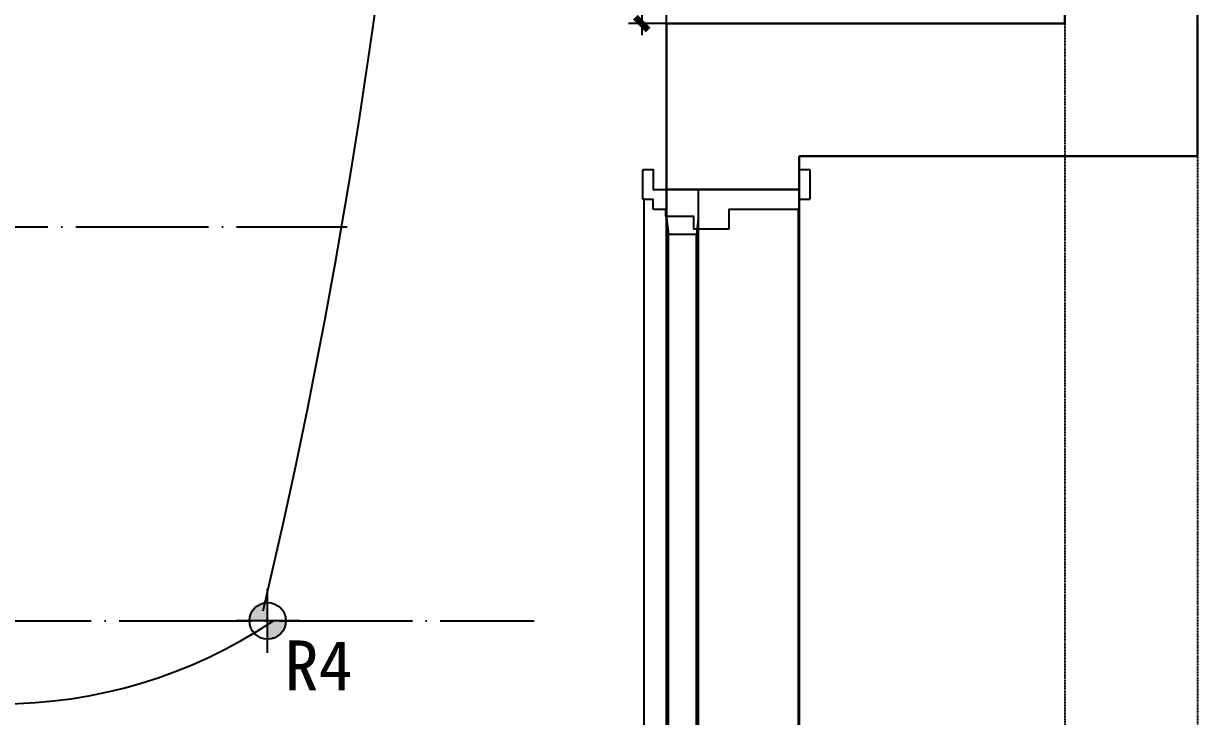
# Model space of a CAD drawing. Extents: x 11992 to 29481, y -6727 to 6811.
# Drawn here: x 24031 to 25800, y -314 to 731 of the extents above; entities that cross this region are included whole.
import ezdxf

# ---------------------------------------------------------------- set-up
doc = ezdxf.new("R2010")
doc.units = 0
doc.header["$MEASUREMENT"] = 0
doc.linetypes.add('DASHED', pattern=[19.049999999999997, 12.7, -6.349999999999999])
doc.linetypes.add('DOTE', pattern=[2.4200000000000004, 2, -0.2, 0.02, -0.2])
doc.layers.get('0').update_dxf_attribs({"color": 8, "linetype": 'CONTINUOUS'})
doc.layers.get('Defpoints').update_dxf_attribs({"color": 8, "linetype": 'CONTINUOUS'})
for name, color, linetype in [('DQ-BEAM-DASH', 8, 'DASHED'), ('FF-DOOR【门套】', 8, 'CONTINUOUS'), ('RC-FIN', 8, 'CONTINUOUS'), ('WALL', 8, 'CONTINUOUS'), ('zoylight 2射灯', 1, 'CONTINUOUS'), ('zoylight 3编号', 7, 'CONTINUOUS'), ('zoylight 4标注', 9, 'CONTINUOUS'), ('zoylight 5回路', 4, 'CONTINUOUS')]:
    doc.layers.add(name, color=color, linetype=linetype)
doc.styles.add('CCD-DIM', font='archs.shx', dxfattribs={"width": 0.8})
doc.styles.add('TFB MS 3mm at 1 to 25', font='arial.ttf', dxfattribs={"height": 75})
doc.dimstyles.new('zoylight_DIM_40', dxfattribs={"dimscale": 40, "dimtxt": 1.9, "dimasz": 0.4, "dimexe": 0.5, "dimexo": 0.5, "dimgap": 0.5, "dimtad": 1, "dimdec": 0, "dimrnd": 5, "dimzin": 12, "dimdsep": 46, "dimtxsty": 'CCD-DIM', "dimblk": 'CCD_Dimension_Tick', "dimcen": 0.125, "dimclrd": 44, "dimclre": 44, "dimclrt": 50, "dimadec": 0, "dimazin": 0, "dimtfac": 1, "dimtdec": 0, "dimtmove": 2, "dimatfit": 3, "dimldrblk": 'CCD_Leader_Dot', "dimfxl": 0, "dimtvp": 1, "dimtolj": 1, "dimtzin": 0, "dimarcsym": 0})

# ---------------------------------------------------------------- blocks, each defined once
blk = doc.blocks.new('MB-B')
at = {"layer": 'DQ-BEAM-DASH', "ltscale": 0.01}
for p, q in [((-4499.999999787658, 5399.927814363327), (-4499.999999789987, 5100.000000642205)), ((-4299.999999787658, 5399.927814363327), (-4299.999999789987, 5100.000000642205)), ((-4499.987626866321, 5099.969938267001), (-4499.999999798369, 3400.000004175992)), ((-4299.999999789987, 5100.000000642205), (-4299.999999798369, 3400.000004175992))]:
    blk.add_line(p, q, dxfattribs=at)
blk = doc.blocks.new('CCD_Dimension_Tick')
at = {"color": 0, "linetype": 'ByBlock'}
for p, q in [((-1.090578334744293, -5.684341886080801e-14), (5.684341886080801e-14, -5.684341886080801e-14)), ((5.684341886080801e-14, -5.684341886080801e-14), (1.090578334744293, -5.684341886080801e-14))]:
    blk.add_line(p, q, dxfattribs=at)
at = {"color": 0, "linetype": 'Continuous', "const_width": 0.6075}
blk.add_lwpolyline([(-0.6103907792976315, -0.6103907792977168), (0.610390779297802, 0.6103907792976884)], dxfattribs=at)
blk = doc.blocks.new('*D46')
at = {"layer": 'Defpoints', "color": 0, "linetype": 'Continuous'}
for p in [(25047.85663857795, 1126.355610978841), (24962.25412722147, 730.4744907945394), (25047.85663860384, 730.4744907945394)]:
    blk.add_point(p, dxfattribs=at)
at = {"layer": 'zoylight 4标注', "color": 44, "lineweight": -2}
for p, q in [((25027.85663857795, 1126.355610978841), (24942.25412722147, 1126.355610978841)), ((24962.25412722147, 1110.355610978841), (24962.25412722147, 746.4744907945394))]:
    blk.add_line(p, q, dxfattribs=at)
at = {"layer": 'zoylight 4标注', "color": 44, "linetype": 'Continuous', "lineweight": -2}
blk.add_line((25027.85663860384, 730.4744907945394), (24942.25412722147, 730.4744907945394), dxfattribs=at)
at = {"layer": 'zoylight 4标注', "color": 44, "linetype": 'Continuous', "lineweight": -2, "xscale": 16, "yscale": 16, "zscale": 16}
for p, rotation in [((24962.25412722147, 1126.355610978841), 90), ((24962.25412722147, 730.4744907945394), 270)]:
    blk.add_blockref('CCD_Dimension_Tick', p, dxfattribs=dict(at, rotation=rotation))
at = {"layer": 'zoylight 4标注', "color": 50, "linetype": 'Continuous', "insert": (24904.25412722146, 928.415050886683), "char_height": 76, "attachment_point": 5, "rotation": 90, "style": 'CCD-DIM'}
blk.add_mtext('\\A1;395', dxfattribs=at)
blk = doc.blocks.new('CCD_Leader_Dot')
at = {"color": 0, "linetype": 'ByBlock'}
blk.add_line((-5, 0), (-10, 0), dxfattribs=at)
at = {"color": 0, "linetype": 'ByBlock', "const_width": 5}
blk.add_lwpolyline([(-2.5, 0, 1), (2.5, 0, 1)], format="xyb", close=True, dxfattribs=at)
blk = doc.blocks.new('嵌入式射灯55')
at = {"layer": 'zoylight 2射灯'}
h = blk.add_hatch(color=256, dxfattribs=at)
h.dxf.hatch_style = 1
h.paths.add_polyline_path([(0, 0), (0, 27.5, 0.4142135623730951), (-27.5, 0)])
h.paths.add_polyline_path([(0, -27.5, 0.414213562373095), (27.5, 0), (0, 0)])
for p, q in [((0, -48.125), (0, 48.125)), ((48.125, 0), (-48.125, 0))]:
    blk.add_line(p, q, dxfattribs=at)
blk.add_circle((0, 0), 27.5, dxfattribs=at)

msp = doc.modelspace()

# ---------------------------------------------------------------- linework, layer by layer
for p, q in [((24999.61639189693, -619.4051816751294, -40.42630315241468), (24999.61639189693, 3630.597721543797, -40.42654157114225)), ((25599.61714747029, 3630.597721543797, 559.5742140022154), (25599.61714747029, 730.5754332086868, 559.5744524209423)), ((25599.61714747029, 3630.597721543797, 329.5735746849606), (25599.61714747029, 730.5754332086868, 329.5738131036885)), ((25599.61762430774, 730.5260805320415, -2440.42805884635), (25599.61762430774, 3630.597721543797, -2440.428282363907)), ((25599.61762430774, 730.5755524180511, 559.5739755834867), (25599.61762430774, 3630.597721543797, 559.5737371647591)), ((25599.61762430774, 3630.597721543797, -2440.428148253372), (25599.61762430774, 730.5755524180511, -2440.427924735815)), ((25599.61762430774, 3630.597721543797, -2440.428148253372), (25599.61762430774, 730.5755524180511, -2440.427924735815)), ((25599.61762430774, 3630.597721543797, -2640.428083733802), (25599.61762430774, 730.5755524180511, -2640.427864788203)), ((24999.61639189693, -969.4057366685611, 559.5744524209423), (24999.61639189693, 730.5754332086868, 559.5744524209423)), ((24999.61639189693, 730.5754332086868, 559.5744524209423), (25599.61714747029, 730.5754332086868, 559.5744524209423)), ((24999.61639189693, -969.4057515697311, 329.5738131036885), (24999.61639189693, 730.5754332086868, 329.5738131036885)), ((24999.61639189693, 730.5754332086868, 329.5738131036885), (25599.61714747029, 730.5754332086868, 329.5738131036885)), ((24999.61639189693, 730.5754332086868, 559.5744524209423), (24999.61639189693, 730.5754332086868, 329.5738131036885)), ((24999.61734557185, 730.5756716274149, -2440.42805884635), (25599.61762430774, 730.5260805320415, -2440.42805884635)), ((24999.61734557185, 730.5756716274149, -2440.42805884635), (24999.61734557185, 730.5260805320415, -2440.42805884635)), ((24999.61734557185, 730.5755524180511, 559.5739755834867), (25599.61762430774, 730.5755524180511, 559.5739755834867)), ((24999.61734557185, -969.405647261538, 559.5739755834867), (24999.61734557185, 730.5755524180511, 559.5739755834867)), ((25599.61762430774, 730.5755524180511, -2440.427924735815), (24999.61734557185, 730.5755524180511, -2440.427924735815)), ((24999.61734557185, 730.5755524180511, -2440.427924735815), (24999.61734557185, -969.405647261538, -2440.427805526451)), ((24999.61734557185, 730.5755524180511, 559.5739755834867), (24999.61734557185, 730.5755524180511, -2440.427924735815)), ((24999.61734557185, 730.5755524180511, -2440.427924735815), (24999.61734557185, 480.5951852960414, -2440.427909834645)), ((25599.61762430774, 730.5755524180511, -2440.427924735815), (24999.61734557185, 730.5755524180511, -2440.427924735815)), ((24999.61734557185, 730.5755524180511, -2440.427924735815), (24999.61734557185, -969.405647261538, -2440.427805526451)), ((25599.61762430774, 730.5755524180511, -2640.427864788203), (24999.61734557185, 730.5755524180511, -2640.427864788203)), ((24999.61734557185, 730.5755524180511, -2640.427864788203), (24999.61734557185, -969.4056621627083, -2640.42773644319)), ((24999.61734557185, 730.5755524180511, -2440.427924735815), (24999.61734557185, 730.5755524180511, -2640.427864788203)), ((24999.61734557185, -969.405125720571, -2440.427939636986), (24999.61734557185, 730.5260805320415, -2440.42805884635)), ((25599.61714747029, 730.5754332086868, 559.5744524209423), (25599.61714747029, 730.5754332086868, 329.5738131036885)), ((25599.61762430774, 730.5755524180511, 559.5739755834867), (25599.61762430774, 730.5755524180511, -2440.427924735815)), ((25599.61762430774, 730.5755524180511, -2440.427924735815), (25599.61762430774, 730.5755524180511, -2640.427864788203)), ((25799.61755827389, 530.5157753512356, -2440.427909834645), (25199.61727953799, 530.555352860043, -2440.427909834645)), ((25199.61727953799, -1169.405938855778, -2440.427790625281), (25199.61727953799, 530.555352860043, -2440.427909834645)), ((25199.61727953799, 530.5552336506793, 559.5739755834867), (25199.61727953799, 530.555352860043, -2440.427909834645)), ((25199.61727953799, 530.555352860043, -2440.427909834645), (25199.61727953799, 480.5951852960414, -2440.427909834645)), ((25799.61755827389, 530.5157753512356, -2440.427909834645), (25199.61727953799, 530.555352860043, -2440.427909834645)), ((25199.61727953799, -1169.405938855778, -2440.427790625281), (25199.61727953799, 530.555352860043, -2440.427909834645)), ((25799.61755827389, 530.5157753512356, -2640.427849684108), (25199.61727953799, 530.555352860043, -2640.427849687097)), ((25199.61727953799, -1169.405938855778, -2640.427721343586), (25199.61727953799, 530.555352860043, -2640.427849687097)), ((25199.61727953799, 530.555352860043, -2440.427909834645), (25199.61727953799, 530.555352860043, -2640.427849687097)), ((25199.61727953799, 530.5552336506793, 559.5739755834867), (25799.61755827389, 530.5156561418717, 559.5739755834867)), ((25199.61727953799, -1169.405938855778, 559.5739755834867), (25199.61727953799, 530.5552336506793, 559.5739755834867)), ((25799.61755827389, 530.5156561418717, 559.5739755834867), (25799.61755827389, 530.5157753512356, -2440.427909834645)), ((25799.61755827389, 530.5157753512356, -2440.427909834645), (25799.61755827389, 530.5157753512356, -2640.427849684108)), ((24999.61734557185, 480.5953045054056, -40.42582631495918), (25199.61727953799, 480.5953045054056, -40.42582631495918)), ((24999.61734557185, 480.5953045054056, -40.42582631495918), (24999.61734557185, 480.5951852960414, -2440.427909834645)), ((24999.61734557185, 480.5953045054056, -40.42582631495918), (24999.61734557185, -619.405449896198, -40.42582631495918)), ((25199.61727953799, 480.5951852960414, -2440.427909834645), (24999.61734557185, 480.5951852960414, -2440.427909834645)), ((24999.61734557185, 480.5951852960414, -2440.427909834645), (24999.61734557185, -619.4056436114142, -2440.427835328792)), ((24999.61925292166, 480.5954237147691, -2440.428327067418), (24999.61925292166, 480.5953045054056, -40.42677998986983)), ((24999.61925292166, 437.3856055897481, -2440.428327067418), (24999.61925292166, 480.5954237147691, -2440.428327067418)), ((25047.21907508087, 480.5954237147691, -2440.428327067418), (24999.61925292166, 480.5954237147691, -2440.428327067418)), ((25047.21907508087, 480.5953045054056, -40.42677998986983), (24999.61925292166, 480.5953045054056, -40.42677998986983)), ((24999.61925292166, 480.5953045054056, -40.42677998986983), (24999.61925292166, -619.4054051926862, -40.42677998986983)), ((24999.61925292166, 437.3853671710207, -82.49695659621307), (24999.61925292166, 480.5953045054056, -40.42677998986983)), ((25047.21907508087, 480.5954237147691, -2440.428327067418), (25047.21907508087, 480.5953045054056, -40.42677998986983)), ((25047.21907508087, 480.5954237147691, -2440.428327067418), (25047.21907508087, 436.7659553163083, -2440.428327067418)), ((25047.21907508087, 480.5953045054056, -40.42677998986983), (25047.21907508087, -619.4054051926862, -40.42677998986983)), ((25047.21907508087, 480.5953045054056, -40.42677998986983), (25047.21907508087, 436.7657168975805, -83.10683170181528)), ((25199.61727953799, 480.5951852960414, -2440.427909834645), (25199.61727953799, 480.5953045054056, -40.42582631495918)), ((25199.61727953799, 480.5953045054056, -40.42582631495918), (25199.61727953799, -619.405449896198, -40.42582631495918)), ((25199.61727953799, 480.5951852960414, -2440.427909834645), (25199.61727953799, -619.4056436114142, -2440.427835328792)), ((24999.61925292166, 437.3856055897481, -2440.428327067418), (24999.61925292166, 437.3853671710207, -82.49695659621307)), ((25002.32053710715, 413.3655148150609, -2440.428341968588), (24999.61925292166, 437.3856055897481, -2440.428327067418)), ((24999.61925292166, 437.3853671710207, -82.49695659621307), (24999.61925292166, -576.205183421458, -82.49695659621307)), ((24999.61925292166, 437.3853671710207, -82.49695659621307), (25002.32053710715, 413.3652763963328, -105.8767738775095)), ((25047.21907508087, 436.7659553163083, -2440.428327067418), (25044.51969824521, 413.3655148150609, -2440.428341968588)), ((25047.21907508087, 436.7657168975805, -83.10683170181528), (25044.51969824521, 413.3652763963328, -105.8767738775095)), ((25047.21907508087, 436.7659553163083, -2440.428327067418), (25047.21907508087, 436.7657168975805, -83.10683170181528)), ((25047.21907508087, 436.7657168975805, -83.10683170181528), (25047.21907508087, -575.5752811427244, -83.10683170181528)), ((25002.32053710715, 413.3655148150609, -2440.428341968588), (25002.32053710715, 413.3652763963328, -105.8767738775095)), ((25002.32053710715, 413.3655148150609, -2440.428341968588), (25044.51969824521, 413.3655148150609, -2440.428341968588)), ((25002.32053710715, -552.1849734374063, -2440.428416474441), (25002.32053710715, 413.3655148150609, -2440.428341968588)), ((25002.32053710715, 413.3652763963328, -105.8767738775095), (25002.32053710715, 413.3655148150609, -2440.428341968588)), ((25002.32053710715, 413.3655148150609, -2440.428341968588), (25044.51969824521, 413.3655148150609, -2440.428341968588)), ((25002.32053710715, 413.3652763963328, -105.8767738775095), (25044.51969824521, 413.3652763963328, -105.8767738775095)), ((25002.32053710715, 413.3652763963328, -105.8767738775095), (25044.51969824521, 413.3652763963328, -105.8767738775095)), ((25002.32053710715, -552.1851522514521, -105.8767738775095), (25002.32053710715, 413.3652763963328, -105.8767738775095)), ((25002.32053710715, -552.1851522514521, -105.8767738775095), (25002.32053710715, 413.3652763963328, -105.8767738775095)), ((25002.32053710715, 413.3652763963328, -105.8767738775095), (25044.51969824521, 413.3652763963328, -105.8767738775095)), ((25044.51969824521, 413.3652763963328, -105.8767738775095), (25044.51969824521, 413.3655148150609, -2440.428341968588)), ((25044.51969824521, 413.3652763963328, -105.8767738775095), (25044.51969824521, 413.3655148150609, -2440.428341968588)), ((25044.51969824521, -552.1849734374063, -2440.428416474441), (25044.51969824521, 413.3655148150609, -2440.428341968588)), ((25044.51969824521, -552.1851522514521, -105.8767738775095), (25044.51969824521, 413.3652763963328, -105.8767738775095)), ((25044.51969824521, -552.1851522514521, -105.8767738775095), (25044.51969824521, 413.3652763963328, -105.8767738775095))]:
    msp.add_line(p, q)
at = {"layer": 'FF-DOOR【门套】', "linetype": 'Continuous', "elevation": 1.022458e-10}
msp.add_lwpolyline([(25199.6093997469, 510.5665727192463), (25214.4354061831, 510.5665727192463, -0.4142135623737601), (25215.4354061831, 509.5665727192463), (25215.4354061831, 466.5665727192463, -0.4142135623745176), (25214.4354061831, 465.5665727192463), (25199.4354061831, 465.5665727192463), (25199.4354061831, 451.5665727191881, -0.4142135623746264), (25198.4354061831, 450.5665727191881), (25093.58738575841, 450.5684955890029), (25093.6094029175, 421.5684955890029, -0.4146583685662105), (25092.6094029175, 420.5684955890029, 0.0003796061365889), (25041.6094029175, 420.5684955890029, -0.4146583685656441), (25040.6094029175, 421.5684955890029), (25040.6094029175, 439.5567703061242), (24999.60940291738, 439.5684955889446, -0.4140460476200696), (24998.60940291738, 440.5684955889446, -0.0001429912577752), (24998.60940291738, 450.5684955890029), (24980.60940291738, 450.5684955890029, -0.4142135623730951), (24979.60940291738, 451.5684955890029), (24979.60940291738, 465.5684955890029), (24965.10940291738, 465.5684955890029, -0.4142135623731508), (24963.60940291738, 467.0684955890029), (24963.60940291738, 508.5684955890029, -0.4142135623732459), (24965.60940291738, 510.5684955890029), (24979.60940291738, 510.5684955890029), (24979.60940291738, 480.5482459961058), (25199.6093997469, 480.5463231263493)], format="xyb", close=True, dxfattribs=at)
at = {"layer": 'RC-FIN', "linetype": 'ByBlock'}
for p, q in [((24965.10935150547, 467.1876759021543), (24965.10940270335, -605.8517248366697)), ((25198.43545589276, -590.1414467455179), (25198.43540613755, 451.6895988090255))]:
    msp.add_line(p, q, dxfattribs=at)
at = {"layer": 'WALL'}
for p, q in [((25799.6093997744, 530.4672702676035), (25799.60939961747, 4430.546675227757)), ((25599.61755820777, 1030.475681764365), (25599.61755828926, 730.4744908306166)), ((24999.60939948849, 730.5250197143178), (24999.60939955228, 480.5466748454492)), ((24999.60939948849, 730.5250197143178), (25599.60939976975, 730.4817079817294)), ((24999.60939965566, 730.4744907913846), (25599.61755828926, 730.4744908306166)), ((24999.60939965566, 730.4744907913846), (24999.60939962912, 480.5718669706839)), ((24999.60939948849, 730.4744907914428), (24999.60939948895, 630.4744907882996)), ((25799.60939976928, 730.4744908436551), (25799.60939977021, 530.4744908436551)), ((25199.60939973156, 480.5466748509207), (25199.60939963191, 530.5105820001918)), ((25199.60939963191, 530.5105820001918), (25799.6093997744, 530.4672702676035)), ((25199.60939958255, 530.474490837194), (25799.60939977021, 530.4744908436551)), ((25199.60939952388, 480.5718669723137), (25199.60939958255, 530.474490837194)), ((24999.60939962912, 480.5718669706839), (25199.60939952388, 480.5718669723137)), ((24999.60939955228, 480.5466748454492), (25199.60939973156, 480.5466748509207))]:
    msp.add_line(p, q, dxfattribs=at)
at = {"layer": 'zoylight 4标注', "color": 9, "linetype": 'DOTE', "ltscale": 100}
for p, q in [((19995.45093005235, 424.3302439617915, 2437.438653078957), (24518.17381457862, 424.3302439617914, 2437.438653078957)), ((16672.59140765509, -169.404011497707, -40.42677998987), (24800.20970102597, -169.404011497707, -40.42677998987))]:
    msp.add_line(p, q, dxfattribs=at)
at = {"layer": 'zoylight 5回路', "linetype": 'Continuous'}
for centre, radius, start, end in [((14919.86351650845, 2083.778800841507), 9732.760870602042, 346.706905292538, 20.2103329848945), ((23995.27844787356, 444.6624441801577), 739.1974059724677, 236.2333475670828, 303.7666524329172)]:
    msp.add_arc(centre, radius, start, end, dxfattribs=at)

# ---------------------------------------------------------------- block references
msp.add_blockref('MB-B', (30099.60940266713, -4369.45292897278))
at = {"layer": 'zoylight 2射灯'}
msp.add_blockref('嵌入式射灯55', (24398.51997930408, -169.404011497707), dxfattribs=at)

# ---------------------------------------------------------------- texts
at = {"layer": 'zoylight 3编号', "insert": (24424.15753848106, -199.0084201600948), "char_height": 75, "width": 104.7704330472028, "attachment_point": 1, "style": 'TFB MS 3mm at 1 to 25'}
msp.add_mtext('{\\fSimHei|b0|i0|c134|p49;R4}', dxfattribs=at)

# ---------------------------------------------------------------- dimensions: what is measured, and where the dimension line sits
at = {"layer": 'zoylight 4标注', "linetype": 'Continuous'}
dim = msp.add_aligned_dim(p1=(25047.85663857793, 1126.355610978841), p2=(25047.85663860382, 730.4744907945392), distance=-85.6025113823489, dimstyle='zoylight_DIM_40', dxfattribs=at)
dim.commit()
dim.dimension.update_dxf_attribs({"geometry": '*D46', "text_midpoint": (24904.25412722146, 928.415050886683)})

doc.saveas('drawing.dxf')
